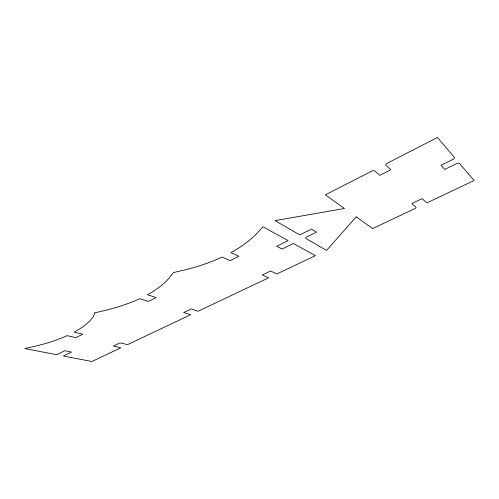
<?xml version="1.0" encoding="UTF-8"?>
<svg xmlns="http://www.w3.org/2000/svg" width="499" height="499" viewBox="0 0 499 499"><rect width="100%" height="100%" fill="white"/><g stroke="black" fill="none" stroke-linecap="round" stroke-linejoin="round"><path stroke-width="0.75" d="M94.798 312.848L93.288 316.74L89.97 320.726A96.226 36.633 -6.4 0 1 80.164 328.61L74.139 332.184L82.784 334.193L75.904 337.63L67.115 335.652A93.338 35.504 -6.5 0 1 35.635 346.094L24.95 348.589L56.711 354.727L64.851 350.71L71.488 352.051L63.385 356.012L91.86 361.519L120.92 347.759L113.435 346.075L120.122 342.875L127.569 344.609L190.674 314.732L183.669 312.524L191.129 308.962L198.078 311.226L268.581 277.843L262.224 274.999L270.595 271.001L276.876 273.92L315.443 255.656L293.368 243.506L282.047 249.038L276.727 246.25L288.141 240.624L262.992 226.783L257.702 232.553A102.395 48.653 -11.7 0 1 230.937 252.6L238.846 256.274L230.108 260.64L222.105 257.06A102.395 48.653 -11.7 0 1 184.056 270.078L173.546 272.554L169.585 277.45A97.118 41.554 -8.4 0 1 147.467 294.741L156.143 297.566L148.415 301.427L139.676 298.676A97.118 41.554 -8.4 0 1 104.709 310.509L94.798 312.848M356.236 216.903L326.527 250.411L305.924 238.485A2.277 0.954 -16.8 0 1 306.804 236.931L316.553 232.16L311.526 229.097L301.689 233.944A2.314 0.986 -16.7 0 1 298.651 234.281L275.036 220.62L344.46 208.507L325.348 194.872L371.468 171.276A2.651 1.216 -20.5 0 1 374.793 170.976L379.764 175.342L390.823 169.747L385.97 165.269A2.695 1.235 -21.3 0 1 387.336 163.154L437.504 137.481L454.383 157.378A2.682 1.148 -22.9 0 1 452.768 159.462L440.935 165.294L444.728 169.454L456.429 163.728A2.638 1.104 -22.8 0 1 459.535 163.454L474.05 180.557L428.903 201.939A2.401 0.961 -20.9 0 1 426.003 202.232L422.11 198.633L411.85 203.536L415.854 207.048A2.364 0.948 -20.4 0 1 414.544 208.732L372.616 228.586L356.236 216.903"/></g></svg>
